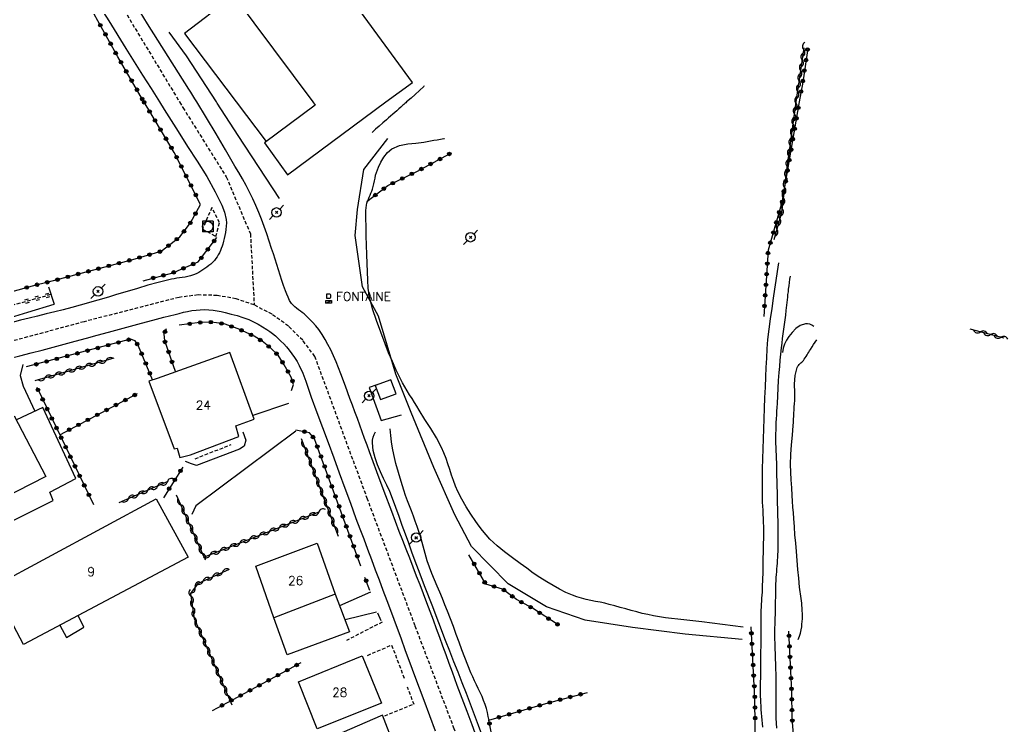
# Model space of a CAD drawing. Header units: millimetres. Extents: x 176000 to 177000, y 162000 to 163001.
# Drawn here: x 176137.6 to 176277.4, y 162082.8 to 162182.6 of the extents above; entities that cross this region are included whole.
import ezdxf
from ezdxf.enums import TextEntityAlignment as Align

# ---------------------------------------------------------------- set-up
doc = ezdxf.new("R2010")
doc.units = ezdxf.units.MM
doc.linetypes.add('DASHED', pattern=[0.75, 0.5, -0.25])
doc.layers.get('0').update_dxf_attribs({"linetype": 'CONTINUOUS'})
for name, color, linetype in [('W0001', 6, 'DASHED'), ('W0008', 7, 'CONTINUOUS'), ('W0017', 7, 'CONTINUOUS'), ('W0071', 7, 'CONTINUOUS'), ('W0101', 7, 'CONTINUOUS'), ('W0104', 1, 'CONTINUOUS'), ('W0112', 1, 'DASHED'), ('W0120', 7, 'CONTINUOUS'), ('W0211', 2, 'CONTINUOUS'), ('W0214', 2, 'CONTINUOUS'), ('W0220', 5, 'DASHED'), ('W0300', 7, 'CONTINUOUS'), ('W0303', 7, 'CONTINUOUS'), ('W0310', 3, 'CONTINUOUS'), ('W0322', 7, 'CONTINUOUS'), ('W0323', 7, 'CONTINUOUS'), ('W0420', 7, 'CONTINUOUS'), ('W0438', 7, 'CONTINUOUS'), ('W0439', 7, 'CONTINUOUS'), ('W0473', 7, 'CONTINUOUS'), ('W0988', 4, 'CONTINUOUS'), ('W0991', 7, 'CONTINUOUS')]:
    doc.layers.add(name, color=color, linetype=linetype)
doc.styles.get("Standard").update_dxf_attribs({"font": 'romans.shx', "width": 0.85})

# ---------------------------------------------------------------- blocks, each defined once
blk = doc.blocks.new('T473')
for p, q in [((-0.166667, 0.166667), (0.166667, -0.166667)), ((-0.166667, -0.166667), (0.166667, 0.166667)), ((0.500001, 0.500001), (1.000002, 1.000002)), ((-1.000002, -1.000002), (-0.500001, -0.500001))]:
    blk.add_line(p, q)
blk.add_ellipse((0, 0), major_axis=(0.471405, 0.471405), ratio=1, start_param=5.4977871438, end_param=11.780972451)
blk = doc.blocks.new('T438')
for p, q in [((-0.4, 0.2), (0.4, 0.2)), ((-0.4, -0.2), (-0.4, 0.2)), ((0.15, 1.1), (-0.3, 1.1)), ((-0.3, 1.1), (-0.3, 0.5)), ((-0.3, 0.5), (0.15, 0.5)), ((0.3, 0.65), (0.3, 0.95)), ((0.4, 0.2), (0.4, -0.2))]:
    blk.add_line(p, q)
at = {"flags": 128}
for points in [[(-0.4, -0.2), (0.4, 0.2)], [(0.4, -0.2), (-0.4, -0.2)]]:
    blk.add_lwpolyline(points, dxfattribs=at)
for centre, major_axis, start_param, end_param in [((0.15, 0.95), (0.106, -0.106), 0.785398, 2.356194), ((0.15, 0.65), (0.106, 0.106), 3.926991, 5.497787)]:
    blk.add_ellipse(centre, major_axis=major_axis, ratio=1, start_param=start_param, end_param=end_param)
blk = doc.blocks.new('T420')
for p, q in [((0.75, 0.75), (-0.75, 0.75)), ((-0.75, 0.75), (-0.75, -0.75)), ((0.75, 0.75), (0.75, -0.75)), ((0.75, -0.75), (-0.75, -0.75))]:
    blk.add_line(p, q)
blk.add_ellipse((0, 0), major_axis=(-0.53, 0.53), ratio=1, start_param=3.926991, end_param=10.210176)
blk = doc.blocks.new('t310o')
at = {"color": 0, "linetype": 'Continuous'}
for centre, start, end in [((-0.5, 0.38), 216.8699, 323.1304), ((0.5, -0.37), 36.8699, 143.1303)]:
    blk.add_arc(centre, 0.625, start, end, dxfattribs=at)
blk = doc.blocks.new('t323o')
at = {"color": 0, "linetype": 'Continuous'}
for radius in [0.25, 0.15]:
    blk.add_circle((0, 0), radius, dxfattribs=at)
blk = doc.blocks.new('t220o')
at = {"color": 0, "linetype": 'Continuous'}
for p, q in [((-0.25, 0.25), (0.25, 0.25)), ((-0.25, -0.25), (0.25, -0.25))]:
    blk.add_line(p, q, dxfattribs=at)
blk = doc.blocks.new('t322o')
at = {"color": 0, "linetype": 'Continuous'}
for radius in [0.25, 0.15]:
    blk.add_circle((0, 0), radius, dxfattribs=at)

msp = doc.modelspace()

# ---------------------------------------------------------------- linework, layer by layer
at = {"layer": 'W0001'}
for points in [[(176124.72, 162227.1), (176131, 162218.3), (176141.23, 162200.83), (176150.42, 162187.15), (176160.18, 162171)], [(176160.18, 162171), (176160.66, 162170.21), (176166.79, 162160.4), (176170.2, 162152.36), (176170.73, 162142.32)], [(176170.73, 162142.32), (176168.17, 162143.18), (176165.5, 162143.66), (176162.8, 162143.73), (176160.11, 162143.39), (176146.67, 162139.95), (176132.23, 162136.04), (176128.28, 162134.39), (176124.18, 162133.15), (176119.97, 162132.34), (176115.7, 162131.97)], [(176229.71, 162000), (176226.88, 162007.66), (176220.21, 162025.87), (176212.51, 162046.05), (176205.42, 162065.22), (176199.02, 162082.42), (176193.49, 162096.98), (176186.76, 162114.87), (176179.31, 162135.04), (176177.6, 162137.32), (176175.57, 162139.33), (176173.26, 162141), (176170.73, 162142.32)]]:
    msp.add_lwpolyline(points, dxfattribs=at)
at = {"layer": 'W0008'}
for points in [[(176147.75, 162186.34), (176150.16, 162182.46), (176152.58, 162178.58), (176153.76, 162176.68), (176154.95, 162174.79), (176156.15, 162172.89), (176157.34, 162171)], [(176162.61, 162171), (176162.33, 162171.46), (176162.04, 162171.92), (176161.76, 162172.37), (176161.47, 162172.83), (176155.66, 162182.06), (176154.61, 162183.75)], [(176157.34, 162171), (176158, 162169.96), (176158.65, 162168.91), (176159.31, 162167.87), (176159.96, 162166.82), (176161.31, 162164.71), (176162.69, 162162.62), (176164.02, 162160.49), (176165.23, 162158.28), (176165.7, 162157.35), (176166.15, 162156.41), (176166.53, 162155.42), (176166.78, 162154.39), (176166.81, 162153.92), (176166.79, 162153.45), (176166.72, 162152.99), (176166.66, 162152.54), (176166.59, 162152.13), (176166.51, 162151.73), (176166.41, 162151.33), (176166.3, 162150.93), (176166.19, 162150.61), (176166.08, 162150.3), (176165.95, 162149.99), (176165.81, 162149.69), (176165.66, 162149.4), (176165.5, 162149.13), (176165.33, 162148.86), (176165.13, 162148.61), (176164.88, 162148.34), (176164.61, 162148.1), (176164.33, 162147.87), (176164.04, 162147.65), (176163.76, 162147.45), (176163.48, 162147.26), (176163.19, 162147.08), (176162.89, 162146.92), (176162.61, 162146.77), (176162.31, 162146.64), (176162.02, 162146.53), (176161.71, 162146.43), (176161.34, 162146.33), (176160.95, 162146.25), (176160.57, 162146.19), (176160.18, 162146.14), (176159.8, 162146.08), (176159.41, 162146.03), (176159.03, 162145.96), (176158.65, 162145.89), (176157.16, 162145.51), (176155.69, 162145.09), (176154.23, 162144.65), (176152.76, 162144.21), (176151.93, 162143.97), (176151.1, 162143.73), (176150.27, 162143.48), (176149.45, 162143.24), (176148.62, 162142.99), (176147.79, 162142.75), (176146.96, 162142.51), (176146.12, 162142.28), (176144.93, 162141.96), (176143.72, 162141.65), (176142.52, 162141.35), (176141.32, 162141.05), (176140.11, 162140.75), (176138.91, 162140.45), (176137.7, 162140.15), (176136.5, 162139.84)], [(176202.24, 162081.13), (176201.55, 162082.98), (176200.85, 162084.84), (176200.16, 162086.69), (176199.46, 162088.55), (176198.77, 162090.4), (176198.32, 162091.63), (176197.87, 162092.86), (176197.42, 162094.09), (176196.97, 162095.31), (176196.52, 162096.54), (176196.07, 162097.77), (176195.62, 162098.99), (176195.16, 162100.22), (176194.68, 162101.48), (176194.19, 162102.75), (176193.7, 162104.01), (176193.21, 162105.27), (176192.72, 162106.53), (176192.22, 162107.79), (176191.74, 162109.05), (176191.25, 162110.31), (176190.19, 162113.12), (176189.13, 162115.93), (176188.08, 162118.75), (176187.04, 162121.57), (176186.69, 162122.51), (176186.35, 162123.44), (176186.01, 162124.39), (176185.67, 162125.33), (176185.33, 162126.27), (176184.98, 162127.2), (176184.63, 162128.14), (176184.28, 162129.08), (176183.63, 162130.82), (176182.99, 162132.56), (176182.31, 162134.29), (176181.55, 162135.99), (176181.17, 162136.72), (176180.77, 162137.45), (176180.33, 162138.16), (176179.86, 162138.84), (176179.44, 162139.37), (176178.99, 162139.88), (176178.52, 162140.36), (176178.04, 162140.84), (176177.79, 162141.06), (176177.53, 162141.26), (176177.27, 162141.45), (176177, 162141.64), (176176.74, 162141.84), (176176.48, 162142.05), (176176.24, 162142.28), (176176.02, 162142.54), (176175.75, 162142.95), (176175.54, 162143.4), (176175.36, 162143.85), (176175.18, 162144.31), (176174.9, 162145.05), (176174.64, 162145.79), (176174.39, 162146.54), (176174.15, 162147.3), (176173.92, 162148.05), (176173.69, 162148.81), (176173.45, 162149.56), (176173.2, 162150.31), (176172.86, 162151.34), (176172.51, 162152.38), (176172.16, 162153.41), (176171.77, 162154.43), (176171.38, 162155.4), (176170.96, 162156.36), (176170.53, 162157.32), (176170.07, 162158.26), (176169.58, 162159.2), (176169.07, 162160.12), (176168.54, 162161.04), (176168.01, 162161.95), (176166.68, 162164.23), (176165.34, 162166.5), (176163.99, 162168.75), (176162.61, 162171)], [(176136.03, 162134.76), (176137.6, 162135.14), (176139.18, 162135.53), (176140.75, 162135.94), (176142.31, 162136.35), (176143.87, 162136.77), (176145.44, 162137.19), (176147, 162137.62), (176148.55, 162138.04), (176150.11, 162138.47), (176151.68, 162138.89), (176153.24, 162139.31), (176154.81, 162139.73), (176156.39, 162140.16), (176157.97, 162140.59), (176159.55, 162140.99), (176160.14, 162141.13), (176160.73, 162141.28), (176161.32, 162141.41), (176161.91, 162141.52), (176162.51, 162141.59), (176163.11, 162141.65), (176163.71, 162141.67), (176164.32, 162141.65), (176164.91, 162141.59), (176165.49, 162141.49), (176166.07, 162141.37), (176166.65, 162141.23), (176167.49, 162141.03), (176168.32, 162140.81), (176169.15, 162140.55), (176169.96, 162140.25), (176170.63, 162139.95), (176171.28, 162139.61), (176171.92, 162139.24), (176172.54, 162138.84), (176172.95, 162138.56), (176173.34, 162138.26), (176173.73, 162137.94), (176174.1, 162137.62), (176174.52, 162137.22), (176174.93, 162136.82), (176175.32, 162136.39), (176175.69, 162135.95), (176176.08, 162135.43), (176176.45, 162134.89), (176176.79, 162134.34), (176177.11, 162133.77), (176177.6, 162132.67), (176178.02, 162131.54), (176178.41, 162130.41), (176178.81, 162129.28), (176179.61, 162127.14), (176180.41, 162125), (176181.19, 162122.86), (176181.98, 162120.72), (176182.77, 162118.57), (176183.55, 162116.43), (176184.34, 162114.29), (176185.13, 162112.15), (176185.67, 162110.7), (176186.22, 162109.25), (176186.76, 162107.8), (176187.3, 162106.35), (176187.85, 162104.9), (176188.39, 162103.45), (176188.93, 162102), (176189.48, 162100.55), (176190.13, 162098.79), (176190.79, 162097.03), (176191.45, 162095.27), (176192.1, 162093.5), (176192.76, 162091.74), (176193.41, 162089.97), (176194.07, 162088.21), (176194.73, 162086.45), (176196.34, 162082.13)]]:
    msp.add_lwpolyline(points, dxfattribs=at)
at = {"layer": 'W0017'}
for points in [[(176138.03, 162133.92), (176137.62, 162132.36), (176138.06, 162130.85), (176139.72, 162127.32)], [(176175.58, 162128.4), (176170.52, 162126.69)], [(176169.12, 162124.38), (176169.54, 162123.21), (176169.33, 162122.34), (176168.67, 162121.92), (176162.57, 162119.64), (176161.89, 162119.84), (176161, 162120.2)], [(176176.63, 162124.48), (176162.47, 162113.93), (176161.93, 162112.68)], [(176182.83, 162099.83), (176187.25, 162101.78)], [(176188.03, 162098.88), (176183.58, 162097.82)]]:
    msp.add_lwpolyline(points, dxfattribs=at)
at = {"layer": 'W0071'}
for points in [[(176244.88, 162148.28), (176244.69, 162147.03), (176244.5, 162145.78), (176244.32, 162144.53), (176244.14, 162143.27), (176243.92, 162141.81), (176243.71, 162140.35), (176243.51, 162138.89), (176243.34, 162137.42), (176243.23, 162136.11), (176243.16, 162134.8), (176243.1, 162133.48), (176243.04, 162132.17), (176242.97, 162130.68), (176242.91, 162129.2), (176242.85, 162127.72), (176242.8, 162126.23), (176242.75, 162124.81), (176242.69, 162123.4), (176242.65, 162121.98), (176242.61, 162120.56), (176242.59, 162119.17), (176242.57, 162117.79), (176242.57, 162116.41), (176242.58, 162115.02), (176242.59, 162114.45), (176242.61, 162113.88), (176242.64, 162113.31), (176242.67, 162112.73), (176242.7, 162112.16), (176242.72, 162111.59), (176242.74, 162111.02), (176242.75, 162110.45), (176242.75, 162109.44), (176242.73, 162108.44), (176242.7, 162107.43), (176242.68, 162106.42), (176242.66, 162105.46), (176242.65, 162104.49), (176242.62, 162103.52), (176242.59, 162102.55), (176242.57, 162102.13), (176242.55, 162101.71), (176242.52, 162101.29), (176242.49, 162100.88), (176242.47, 162100.46), (176242.44, 162100.04), (176242.42, 162099.62), (176242.4, 162099.2), (176242.39, 162098.75), (176242.39, 162098.31), (176242.39, 162097.86), (176242.39, 162097.42), (176242.39, 162096.97), (176242.39, 162096.53), (176242.39, 162096.09), (176242.39, 162095.64), (176242.38, 162095.09), (176242.37, 162094.54), (176242.36, 162093.98), (176242.35, 162093.43), (176242.34, 162092.88), (176242.33, 162092.33), (176242.32, 162091.78), (176242.32, 162091.22), (176242.31, 162089.95), (176242.3, 162088.68), (176242.3, 162087.41), (176242.33, 162086.14), (176242.36, 162085.65), (176242.39, 162085.15), (176242.43, 162084.65), (176242.48, 162084.16), (176242.52, 162083.66), (176242.57, 162083.16), (176242.61, 162082.67)], [(176244.65, 162082.5), (176244.61, 162083.22), (176244.57, 162083.93), (176244.55, 162084.71), (176244.54, 162085.49), (176244.53, 162086.27), (176244.54, 162087.05), (176244.54, 162087.83), (176244.54, 162088.61), (176244.54, 162089.38), (176244.53, 162090.16), (176244.51, 162090.88), (176244.49, 162091.59), (176244.47, 162092.3), (176244.44, 162093.02), (176244.41, 162093.73), (176244.39, 162094.44), (176244.37, 162095.16), (176244.37, 162095.87), (176244.38, 162096.57), (176244.4, 162097.27), (176244.42, 162097.98), (176244.44, 162098.68), (176244.46, 162099.27), (176244.47, 162099.86), (176244.47, 162100.45), (176244.48, 162101.04), (176244.49, 162101.63), (176244.5, 162102.22), (176244.52, 162102.81), (176244.55, 162103.4), (176244.57, 162103.8), (176244.6, 162104.21), (176244.63, 162104.61), (176244.66, 162105.02), (176244.7, 162105.42), (176244.73, 162105.82), (176244.76, 162106.23), (176244.78, 162106.63), (176244.8, 162107.05), (176244.81, 162107.46), (176244.83, 162107.87), (176244.83, 162108.28), (176244.84, 162108.69), (176244.84, 162109.1), (176244.85, 162109.51), (176244.85, 162109.93), (176244.84, 162110.82), (176244.82, 162111.72), (176244.8, 162112.61), (176244.78, 162113.51), (176244.76, 162114.29), (176244.74, 162115.07), (176244.72, 162115.85), (176244.7, 162116.64), (176244.68, 162117.42), (176244.66, 162118.2), (176244.64, 162118.98), (176244.62, 162119.76), (176244.59, 162120.85), (176244.55, 162121.94), (176244.52, 162123.03), (176244.52, 162124.12), (176244.53, 162124.65), (176244.55, 162125.18), (176244.57, 162125.71), (176244.6, 162126.24), (176244.63, 162126.77), (176244.66, 162127.3), (176244.69, 162127.84), (176244.72, 162128.37), (176244.77, 162129.46), (176244.83, 162130.56), (176244.9, 162131.65), (176244.98, 162132.75), (176245.05, 162133.62), (176245.13, 162134.5), (176245.21, 162135.37), (176245.31, 162136.24), (176245.38, 162136.9), (176245.46, 162137.56), (176245.55, 162138.22), (176245.64, 162138.89), (176245.72, 162139.55), (176245.81, 162140.21), (176245.9, 162140.87), (176245.98, 162141.53), (176246.02, 162141.91), (176246.06, 162142.29), (176246.1, 162142.67), (176246.14, 162143.05), (176246.18, 162143.43), (176246.22, 162143.81), (176246.27, 162144.19), (176246.31, 162144.56), (176246.37, 162145.02), (176246.43, 162145.48), (176246.5, 162145.94), (176246.57, 162146.4)]]:
    msp.add_lwpolyline(points, dxfattribs=at)
at = {"layer": 'W0101'}
for points in [[(176155.83, 162131.56), (176159.43, 162122), (176159.82, 162122.08), (176160.21, 162120.74), (176161.73, 162121.15), (176161.74, 162121.15), (176168.54, 162123.73), (176168.14, 162125.23), (176170.71, 162126.18), (176167.29, 162135.58), (176156.99, 162131.9)], [(176141.29, 162118.09), (176124.82, 162109.67), (176120.5, 162118.26), (176136.81, 162126.67)], [(176161.42, 162106.65), (176138.1, 162094.32), (176133.79, 162102.48), (176156.89, 162114.92)], [(176186.01, 162092.72), (176188.72, 162086.03), (176179.62, 162082.41), (176177.01, 162089.05)]]:
    msp.add_lwpolyline(points, close=True, dxfattribs=at)
for points in [[(176173.53, 162098.1), (176170.98, 162105.39), (176179.65, 162108.63)], [(176179.65, 162108.63), (176182.19, 162101.46)], [(176182.19, 162101.46), (176173.53, 162098.1)]]:
    msp.add_lwpolyline(points, dxfattribs=at)
at = {"layer": 'W0104'}
for points in [[(176193.1, 162173.76), (176175.08, 162198.44), (176165.7, 162191.34), (176164.15, 162190.18), (176167.44, 162185.72), (176167.91, 162185.94), (176179.01, 162171)], [(176167.44, 162185.72), (176160.89, 162180.67), (176168.19, 162171)], [(176189.36, 162171), (176193.1, 162173.76)], [(176168.19, 162171), (176172.42, 162165.4)], [(176179.01, 162171), (176179.34, 162170.55), (176172.2, 162165.24), (176175.44, 162160.72), (176189.36, 162171)], [(176120.81, 162117.63), (176117.14, 162115.92), (176121, 162108.32), (176121.61, 162108.68), (176122.46, 162106.87), (176134.16, 162112.91), (176134.97, 162111.02), (176142.32, 162114.67), (176141.84, 162115.88), (176145.52, 162117.8), (176140.83, 162127.84), (176137.11, 162126.1)], [(176182.19, 162101.46), (176184.22, 162096.12), (176175.38, 162092.86), (176173.53, 162098.1)], [(176143.24, 162097.04), (176144.18, 162095.31), (176146.65, 162096.78), (176145.86, 162098.42)], [(176190.64, 162079.83), (176188.87, 162084.34), (176179.86, 162080.44), (176181.51, 162076.18)]]:
    msp.add_lwpolyline(points, dxfattribs=at)
at = {"layer": 'W0112'}
for points in [[(176164.75, 162156.08), (176163.41, 162153.05), (176165.32, 162151.99), (176165.84, 162153.95)], [(176165.84, 162153.95), (176164.75, 162156.08)], [(176162.37, 162120.58), (176167.48, 162122.59)], [(176188.83, 162097.5), (176183.77, 162094.89)], [(176189.93, 162094.13), (176186.7, 162092.74)], [(176191.99, 162089.53), (176190.16, 162094.35)], [(176193.35, 162085.83), (176192.42, 162088.3)], [(176193.08, 162085.82), (176188.95, 162084.14)]]:
    msp.add_lwpolyline(points, dxfattribs=at)
at = {"layer": 'W0120'}
msp.add_lwpolyline([(176141.64, 162144.89), (176142.44, 162142.44)], dxfattribs=at)
at = {"layer": 'W0211'}
for points in [[(176239.86, 162096.78), (176238.41, 162096.97), (176236.96, 162097.16), (176235.5, 162097.34), (176234.05, 162097.53), (176233.2, 162097.63), (176232.34, 162097.73), (176231.48, 162097.82), (176230.62, 162097.91), (176229.76, 162098), (176228.91, 162098.11), (176228.05, 162098.24), (176227.2, 162098.39), (176226.41, 162098.55), (176225.62, 162098.73), (176224.84, 162098.94), (176224.06, 162099.15), (176223.28, 162099.37), (176222.51, 162099.58), (176221.73, 162099.8), (176220.95, 162100), (176220.3, 162100.15), (176219.64, 162100.3), (176218.99, 162100.43), (176218.33, 162100.56), (176217.68, 162100.71), (176217.03, 162100.87), (176216.38, 162101.06), (176215.75, 162101.28), (176214.8, 162101.68), (176213.89, 162102.15), (176213, 162102.66), (176212.12, 162103.18), (176211.15, 162103.79), (176210.2, 162104.43), (176209.27, 162105.1), (176208.35, 162105.78), (176207.25, 162106.59), (176206.15, 162107.42), (176205.09, 162108.29), (176204.08, 162109.22), (176203.54, 162109.81), (176203.03, 162110.43), (176202.55, 162111.07), (176202.09, 162111.72), (176201.39, 162112.74), (176200.72, 162113.79), (176200.1, 162114.86), (176199.53, 162115.96), (176199.19, 162116.72), (176198.9, 162117.49), (176198.63, 162118.28), (176198.38, 162119.07), (176198.13, 162119.86), (176197.86, 162120.64), (176197.56, 162121.42), (176197.23, 162122.17), (176196.51, 162123.53), (176195.71, 162124.85), (176194.88, 162126.14), (176194.08, 162127.44), (176193.74, 162127.99), (176193.4, 162128.54), (176193.06, 162129.09), (176192.71, 162129.63), (176192.37, 162130.18), (176192.04, 162130.74), (176191.72, 162131.3), (176191.42, 162131.87), (176190.82, 162133.08), (176190.27, 162134.31), (176189.74, 162135.55), (176189.25, 162136.8), (176188.62, 162138.45), (176188.01, 162140.11), (176187.46, 162141.79), (176187.05, 162143.52), (176186.87, 162144.67), (176186.79, 162145.84), (176186.75, 162147), (176186.71, 162148.16), (176186.65, 162149.47), (176186.61, 162150.78), (176186.58, 162152.09), (176186.56, 162153.39), (176186.56, 162153.77), (176186.54, 162154.15), (176186.53, 162154.53), (176186.51, 162154.9), (176186.51, 162155.28), (176186.52, 162155.66), (176186.55, 162156.04), (176186.61, 162156.42), (176186.68, 162156.71), (176186.77, 162157), (176186.88, 162157.28), (176187, 162157.56), (176187.12, 162157.83), (176187.24, 162158.1), (176187.35, 162158.38), (176187.45, 162158.66), (176187.56, 162159.05), (176187.66, 162159.45), (176187.74, 162159.84), (176187.82, 162160.24), (176187.91, 162160.64), (176188.02, 162161.04), (176188.15, 162161.43), (176188.31, 162161.8), (176188.66, 162162.51), (176189.07, 162163.21), (176189.58, 162163.86), (176190.21, 162164.39), (176191.29, 162164.87), (176192.46, 162165.09), (176193.61, 162165.19), (176194.72, 162165.33), (176195.19, 162165.42), (176195.66, 162165.51), (176196.14, 162165.59), (176196.61, 162165.67), (176197.08, 162165.75), (176197.56, 162165.84), (176197.64, 162165.85)], [(176135.03, 162140.15), (176138.74, 162141.28), (176142.44, 162142.44)], [(176247.68, 162095.05), (176247.84, 162095.49), (176247.98, 162095.93), (176248.08, 162096.38), (176248.16, 162096.84), (176248.2, 162097.22), (176248.23, 162097.59), (176248.25, 162097.97), (176248.25, 162098.35), (176248.25, 162098.73), (176248.23, 162099.11), (176248.22, 162099.49), (176248.2, 162099.86), (176248.17, 162100.19), (176248.14, 162100.51), (176248.09, 162100.83), (176248.04, 162101.15), (176247.99, 162101.47), (176247.94, 162101.79), (176247.9, 162102.1), (176247.86, 162102.42), (176247.73, 162103.69), (176247.62, 162104.95), (176247.51, 162106.21), (176247.41, 162107.47), (176247.31, 162108.64), (176247.21, 162109.81), (176247.12, 162110.98), (176247.03, 162112.15), (176246.98, 162112.96), (176246.92, 162113.76), (176246.87, 162114.57), (176246.82, 162115.37), (176246.75, 162116.47), (176246.67, 162117.58), (176246.61, 162118.69), (176246.59, 162119.79), (176246.64, 162121.17), (176246.73, 162122.54), (176246.85, 162123.91), (176246.95, 162125.29), (176246.98, 162125.72), (176247.01, 162126.16), (176247.03, 162126.6), (176247.06, 162127.04), (176247.08, 162127.48), (176247.11, 162127.92), (176247.14, 162128.36), (176247.17, 162128.8), (176247.18, 162129.95), (176247.15, 162131.14), (176247.22, 162132.34), (176247.54, 162133.5), (176247.61, 162133.65), (176247.71, 162133.78), (176247.82, 162133.9), (176247.94, 162134.02), (176248.05, 162134.12), (176248.17, 162134.23), (176248.28, 162134.34), (176248.39, 162134.46), (176248.53, 162134.65), (176248.66, 162134.85), (176248.79, 162135.05), (176248.91, 162135.25), (176249.03, 162135.45), (176249.16, 162135.65), (176249.28, 162135.84), (176249.41, 162136.04), (176249.63, 162136.38), (176249.85, 162136.71), (176250.07, 162137.04), (176250.29, 162137.38)], [(176203.94, 162083.59), (176203.84, 162084.16), (176203.72, 162084.74), (176203.57, 162085.3), (176203.39, 162085.86), (176203.18, 162086.43), (176202.95, 162087), (176202.69, 162087.55), (176202.43, 162088.1), (176202.16, 162088.65), (176201.89, 162089.2), (176201.64, 162089.75), (176201.39, 162090.31), (176200.95, 162091.39), (176200.53, 162092.48), (176200.11, 162093.57), (176199.71, 162094.67), (176199.3, 162095.76), (176198.9, 162096.86), (176198.48, 162097.95), (176198.06, 162099.04), (176197.71, 162099.94), (176197.34, 162100.82), (176196.97, 162101.71), (176196.6, 162102.59), (176196.23, 162103.48), (176195.87, 162104.37), (176195.53, 162105.27), (176195.21, 162106.17), (176195.04, 162106.68), (176194.89, 162107.2), (176194.75, 162107.71), (176194.61, 162108.23), (176194.47, 162108.75), (176194.33, 162109.27), (176194.19, 162109.78), (176194.03, 162110.3), (176193.78, 162111.03), (176193.51, 162111.76), (176193.24, 162112.48), (176192.96, 162113.2), (176192.68, 162113.93), (176192.4, 162114.65), (176192.14, 162115.38), (176191.89, 162116.12), (176191.5, 162117.37), (176191.12, 162118.63), (176190.78, 162119.9), (176190.49, 162121.19), (176190.31, 162122.08), (176190.17, 162122.98), (176190.06, 162123.88), (176189.98, 162124.79)]]:
    msp.add_lwpolyline(points, dxfattribs=at)
at = {"layer": 'W0214'}
for points in [[(176194.79, 162173.29), (176194.71, 162173.21), (176194.13, 162172.64), (176193.52, 162172.08), (176192.91, 162171.54), (176192.29, 162171)], [(176192.29, 162171), (176192.16, 162170.88), (176192.03, 162170.77), (176191.9, 162170.65), (176191.77, 162170.54), (176191.48, 162170.28), (176191.19, 162170.02), (176190.9, 162169.77), (176190.61, 162169.51), (176190.32, 162169.26), (176190.03, 162169.01), (176189.74, 162168.75), (176189.45, 162168.5), (176188.94, 162168.04), (176188.43, 162167.59), (176187.91, 162167.14), (176187.4, 162166.68)], [(176249.86, 162139.28), (176249.6, 162139.47), (176249.31, 162139.61), (176249, 162139.67), (176248.68, 162139.65), (176247.95, 162139.4), (176247.32, 162138.97), (176246.8, 162138.43), (176246.35, 162137.87), (176246.01, 162137.35), (176245.75, 162136.79), (176245.56, 162136.21), (176245.46, 162135.6)], [(176203.38, 162080.36), (176202.46, 162082.9), (176201.9, 162084.41), (176201.33, 162085.91), (176200.75, 162087.41), (176200.16, 162088.91), (176199.57, 162090.41), (176198.98, 162091.9), (176198.39, 162093.4), (176197.81, 162094.9), (176196.84, 162097.39), (176195.88, 162099.88), (176194.92, 162102.37), (176193.97, 162104.86), (176193.51, 162106.12), (176193.04, 162107.38), (176192.59, 162108.65), (176192.13, 162109.91), (176191.68, 162111.17), (176191.22, 162112.44), (176190.77, 162113.7), (176190.31, 162114.96), (176189.93, 162115.93), (176189.49, 162116.87), (176189.04, 162117.8), (176188.6, 162118.73), (176188.18, 162119.71), (176187.83, 162120.71), (176187.58, 162121.75), (176187.46, 162122.81), (176187.47, 162123.22), (176187.54, 162123.63), (176187.68, 162124.02), (176187.87, 162124.38)]]:
    msp.add_lwpolyline(points, dxfattribs=at)
at = {"layer": 'W0220'}
msp.add_lwpolyline([(176132.85, 162141.26), (176141.99, 162143.82)], dxfattribs=at)
at = {"layer": 'W0300'}
msp.add_lwpolyline([(176239.75, 162095.06), (176231.67, 162095.81), (176224.23, 162096.73), (176217.56, 162097.76), (176212.05, 162099.65), (176206.64, 162102.9), (176201.46, 162108.2), (176199.1, 162112.65), (176196.16, 162119.35), (176192.94, 162127.1), (176190.75, 162132.55), (176188.33, 162140.72), (176186.07, 162144.9), (176184.99, 162152.14), (176185.35, 162155.79), (176186.26, 162161.46), (176189.61, 162165.83)], dxfattribs=at)
at = {"layer": 'W0303'}
for points in [[(176165.4, 162171), (176161.16, 162177.51), (176158.73, 162180.86)], [(176174.32, 162157.36), (176168.49, 162166.27), (176165.52, 162170.82), (176165.4, 162171)]]:
    msp.add_lwpolyline(points, dxfattribs=at)
at = {"layer": 'W0310'}
for points in [[(176247.38, 162171), (176247.83, 162174.18), (176248.49, 162178.65)], [(176244.28, 162151.58), (176245.33, 162155.45), (176246.04, 162161.31), (176247.38, 162171)], [(176276.79, 162137.63), (176271.98, 162138.89)], [(176150.89, 162134.79), (176139.69, 162131.61)], [(176182.67, 162109.58), (176177.42, 162123.41)], [(176158.52, 162117.36), (176151.57, 162114.36)], [(176179.89, 162113.05), (176163.64, 162106.69), (176159.76, 162115.43)], [(176167.6, 162085.75), (176163.75, 162094.6), (176162.29, 162097.94), (176161.76, 162101.56), (176162.87, 162103.02), (176167.23, 162104.98)]]:
    msp.add_lwpolyline(points, dxfattribs=at)
at = {"layer": 'W0322'}
for points in [[(176069.66, 162156.98), (176085.68, 162149.51), (176097.19, 162143.39), (176106.66, 162139.99), (176111.43, 162138.84), (176116.16, 162139.3), (176134.42, 162143.65), (176140.25, 162145.24), (176141.48, 162145.52)], [(176247.8, 162070.11), (176247.33, 162077.59), (176246.8, 162083.92), (176246.74, 162087.68), (176246.34, 162096.2)], [(176207.83, 162073.47), (176206.59, 162075.4), (176205.31, 162078.76), (176204.36, 162081.54), (176203.91, 162083.63)]]:
    msp.add_lwpolyline(points, dxfattribs=at)
at = {"layer": 'W0323'}
for points in [[(176155.15, 162171), (176151.44, 162177.4), (176145.28, 162188.55), (176137.65, 162200.63), (176127.11, 162217.38), (176124.8, 162221.43), (176096.84, 162192.32), (176086.42, 162202.96), (176115.53, 162233.76), (176100.26, 162250.18), (176094.65, 162255.53), (176090.12, 162252.28), (176084.68, 162261.73), (176074.36, 162251.34), (176058.36, 162234.98), (176040.9, 162217.23), (176037.57, 162213.65)], [(176249.01, 162178.57), (176248.3, 162173.82), (176247.81, 162171)], [(176163.16, 162156.53), (176159.44, 162163.85), (176155.67, 162170.11), (176155.15, 162171)], [(176247.81, 162171), (176245.37, 162156.78), (176243.43, 162150.07), (176242.8, 162140.67)], [(176186.67, 162156.94), (176189.62, 162159.19), (176193.71, 162161.18), (176198.46, 162163.72)], [(176141.48, 162145.52), (176153.57, 162148.74), (176157.6, 162149.91), (176160.21, 162151.94), (176161.72, 162153.94), (176163.16, 162156.53)], [(176155.01, 162145.74), (176159.21, 162146.86), (176162.82, 162148.39), (176165.45, 162151.86)], [(176158.27, 162138.93), (176157.97, 162138.21), (176158.07, 162137.27), (176159.62, 162132.84)], [(176176, 162130.21), (176176.31, 162131.07), (176175.98, 162132.11), (176174.98, 162133.84), (176174.12, 162135.21), (176173.04, 162136.26), (176171.84, 162137.21), (176170.73, 162137.89), (176168.49, 162138.93), (176166.5, 162139.63), (176164.66, 162139.89), (176163.05, 162139.83), (176160.14, 162139.46)], [(176156.37, 162131.72), (176154.38, 162136.5), (176153.9, 162137.23), (176153.23, 162137.47), (176138.48, 162133.55)], [(176139.98, 162130.68), (176148.01, 162114.13)], [(176143.23, 162123.98), (176154.21, 162129.78)], [(176185.82, 162105.39), (176179.75, 162122.09), (176179.25, 162123.39), (176178.54, 162124.26), (176176.61, 162124.64)], [(176160.64, 162119.39), (176157.9, 162115.08)], [(176213.71, 162097.12), (176210.1, 162099.45), (176207.82, 162100.7), (176205.87, 162102.16), (176203.47, 162102.88), (176201.1, 162107.02)], [(176187.1, 162101.96), (176186.4, 162103.79)], [(176188.67, 162097.66), (176188.24, 162098.74)], [(176244.61, 162000), (176244.34, 162021.54), (176243.7, 162035.19), (176243.13, 162051.38), (176242.21, 162066.44), (176241.67, 162078.76), (176241.6, 162082.78), (176241.54, 162086.69), (176241.01, 162096.81)], [(176164.85, 162085.02), (176167.68, 162086.53), (176167.75, 162086.54), (176177.4, 162091.8)], [(176203.91, 162083.63), (176211.98, 162085.99), (176217.86, 162087.56)]]:
    msp.add_lwpolyline(points, dxfattribs=at)
at = {"layer": 'W0439'}
msp.add_lwpolyline([(176188.07, 162131.01), (176187.01, 162130.66), (176188.67, 162125.99), (176191.57, 162126.8)], dxfattribs=at)
msp.add_lwpolyline([(176187.86, 162130.93), (176188.59, 162128.94), (176190.8, 162129.74), (176190.07, 162131.74)], close=True, dxfattribs=at)

# ---------------------------------------------------------------- block references
at = {"layer": 'W0220', "rotation": 15.6568924390437}
for p in [(176138.63, 162142.88), (176140.07, 162143.28), (176141.52, 162143.68)]:
    msp.add_blockref('t220o', p, dxfattribs=at)
at = {"layer": 'W0310'}
for p, rotation in [((176248.45, 162178.42), 81.57746367143326), ((176248.23, 162176.94), 81.57746367143326), ((176248.01, 162175.46), 81.57746367143326), ((176247.8, 162173.97), 82.0917461543328), ((176247.59, 162172.49), 82.0917461543328), ((176247.36, 162170.81), 82.09174615428556), ((176247.15, 162169.32), 82.09174615428556), ((176246.94, 162167.84), 82.09174615428556), ((176246.74, 162166.35), 82.09174615428556), ((176246.53, 162164.87), 82.09174615428556), ((176246.32, 162163.38), 82.09174615428556), ((176246.12, 162161.89), 82.09174615428556), ((176245.93, 162160.41), 83.15799781167861), ((176245.75, 162158.92), 83.15799781167861), ((176245.57, 162157.43), 83.15799781167861), ((176245.39, 162155.94), 83.15799781167861), ((176245.07, 162154.48), 74.69720174363351), ((176244.67, 162153.03), 74.69720174363351), ((176273.43, 162138.51), 165.3346791973262), ((176274.88, 162138.13), 165.3346791973262), ((176276.33, 162137.75), 165.3346791973262), ((176149.79, 162134.48), 195.84199476686), ((176144.02, 162132.84), 195.84199476686), ((176145.46, 162133.25), 195.84199476686), ((176146.91, 162133.66), 195.84199476686), ((176148.35, 162134.07), 195.84199476686), ((176141.14, 162132.02), 195.84199476686), ((176142.58, 162132.43), 195.84199476686), ((176177.88, 162122.2), 110.7641370629604), ((176178.41, 162120.8), 110.7641370629604), ((176178.94, 162119.4), 110.7641370629604), ((176158.45, 162117.33), 203.3217814157999), ((176179.48, 162118), 110.7641370629604), ((176155.7, 162116.14), 203.3217814157999), ((176157.08, 162116.73), 203.3217814157999), ((176180.01, 162116.59), 110.7641370629604), ((176152.94, 162114.95), 203.3217814157999), ((176154.32, 162115.55), 203.3217814157999), ((176180.54, 162115.19), 110.7641370629604), ((176160.37, 162114.06), 113.955800940617), ((176160.98, 162112.69), 113.955800940617), ((176181.07, 162113.79), 110.7641370629604), ((176161.59, 162111.32), 113.955800940617), ((176177.08, 162111.95), 201.4021231088438), ((176178.48, 162112.5), 201.4021231088438), ((176179.87, 162113.05), 201.4021231088438), ((176181.6, 162112.39), 110.7641370629604), ((176162.19, 162109.95), 113.955800940617), ((176172.89, 162110.31), 201.4021231088438), ((176174.29, 162110.86), 201.4021231088438), ((176175.68, 162111.4), 201.4021231088438), ((176182.13, 162110.98), 110.7641370629604), ((176162.8, 162108.58), 113.955800940617), ((176170.1, 162109.22), 201.4021231088438), ((176171.49, 162109.76), 201.4021231088438), ((176163.41, 162107.21), 113.955800940617), ((176165.91, 162107.57), 201.4021231088438), ((176167.3, 162108.12), 201.4021231088438), ((176168.7, 162108.67), 201.4021231088438), ((176164.51, 162107.03), 201.4021231088438), ((176163.52, 162103.31), 24.24250691662721), ((176164.88, 162103.92), 24.24250691662721), ((176166.25, 162104.54), 24.24250691662721), ((176162.39, 162102.39), 52.68068395129865), ((176161.83, 162101.11), 98.38275888075606), ((176162.04, 162099.62), 98.38275888075606), ((176162.26, 162098.14), 98.38275888075606), ((176162.81, 162096.75), 113.4935548402045), ((176163.41, 162095.37), 113.4935548402045), ((176164.01, 162094), 113.5563094233311), ((176164.61, 162092.62), 113.5563094233311), ((176165.21, 162091.25), 113.5563094233311), ((176165.81, 162089.87), 113.5563094233311), ((176166.41, 162088.5), 113.5563094233311), ((176167, 162087.12), 113.5563094233311)]:
    msp.add_blockref('t310o', p, dxfattribs=dict(at, rotation=rotation))
at = {"layer": 'W0322'}
for p, rotation in [((176138.57, 162144.78), 15.1985270093034), ((176140.02, 162145.17), 15.1985270093034), ((176141.48, 162145.52), 12.77006203663505), ((176246.37, 162095.56), 92.65472885556902), ((176246.44, 162094.06), 92.65472885556902), ((176246.51, 162092.57), 92.65472885556902), ((176246.58, 162091.07), 92.65472885556902), ((176246.65, 162089.57), 92.65472885556902), ((176246.72, 162088.07), 92.65472885556902), ((176246.76, 162086.57), 90.9906503178026), ((176246.78, 162085.07), 90.9906503178026), ((176204.01, 162083.17), 102.0872752561176), ((176246.83, 162083.57), 94.73217860700632)]:
    msp.add_blockref('t322o', p, dxfattribs=dict(at, rotation=rotation))
at = {"layer": 'W0323'}
for p, rotation in [((176148.97, 162181.86), 118.9064200369758), ((176149.7, 162180.55), 118.9064200369758), ((176150.43, 162179.24), 118.9064200369758), ((176151.15, 162177.92), 118.9064200369758), ((176248.99, 162178.41), 261.417496665281), ((176151.89, 162176.62), 120.1053915805871), ((176248.76, 162176.92), 261.417496665281), ((176152.64, 162175.32), 120.1053915805871), ((176248.54, 162175.44), 261.417496665281), ((176153.4, 162174.02), 120.1053915805871), ((176248.32, 162173.96), 261.417496665281), ((176154.15, 162172.73), 120.1053915805871), ((176248.06, 162172.48), 260.2581405566276), ((176154.9, 162171.43), 120.1053915805871), ((176155.18, 162170.96), 120.1053915809342), ((176155.94, 162169.66), 121.0807881072985), ((176247.67, 162170.18), 260.2581405566406), ((176156.71, 162168.38), 121.0807881072985), ((176247.42, 162168.7), 260.2581405566406), ((176157.48, 162167.09), 121.0807881072985), ((176247.16, 162167.23), 260.2581405566406), ((176158.26, 162165.81), 121.0807881072985), ((176246.91, 162165.75), 260.2581405566406), ((176159.03, 162164.52), 121.0807881072985), ((176246.66, 162164.27), 260.2581405566406), ((176159.76, 162163.21), 116.9176073398139), ((176197.01, 162162.94), 28.15590892520104), ((176198.33, 162163.65), 28.15590892520104), ((176246.4, 162162.79), 260.2581405566406), ((176160.44, 162161.88), 116.9176073398139), ((176194.37, 162161.53), 28.15590892520104), ((176195.69, 162162.24), 28.15590892520104), ((176246.15, 162161.31), 260.2581405566406), ((176161.12, 162160.54), 116.9176073398139), ((176190.33, 162159.53), 25.91750974171883), ((176191.68, 162160.19), 25.91750974171883), ((176193.03, 162160.85), 25.91750974171883), ((176245.89, 162159.83), 260.2581405566406), ((176161.8, 162159.2), 116.9176073398139), ((176189.06, 162158.76), 37.32152331071716), ((176245.64, 162158.36), 260.2581405566406), ((176162.48, 162157.86), 116.9176073398139), ((176187.86, 162157.85), 37.32152331071716), ((176245.39, 162156.88), 260.2581405566406), ((176244.98, 162155.43), 253.9025156947723), ((176161.71, 162153.92), 52.9423531092863), ((176162.44, 162155.23), 60.9322343990389), ((176244.56, 162153.99), 253.9025156947723), ((176160.8, 162152.72), 52.9423531092863), ((176244.15, 162152.55), 253.9025156947723), ((176159.8, 162151.62), 37.94030132814135), ((176165.07, 162151.36), 52.82792608452017), ((176157.4, 162149.85), 16.11952959645421), ((176158.62, 162150.7), 37.94030132814135), ((176164.17, 162150.17), 52.82792608452017), ((176243.73, 162151.11), 253.9025156947723), ((176153.07, 162148.61), 14.93938291559022), ((176154.52, 162149.02), 16.11952959645421), ((176155.96, 162149.43), 16.11952959645421), ((176163.26, 162148.97), 52.82792608452017), ((176243.4, 162149.65), 266.1406077597021), ((176147.28, 162147.06), 14.93938291559022), ((176148.72, 162147.45), 14.93938291559022), ((176150.17, 162147.84), 14.93938291559022), ((176151.62, 162148.22), 14.93938291559022), ((176159.35, 162146.92), 22.9336541372158), ((176160.73, 162147.5), 22.9336541372158), ((176162.11, 162148.09), 22.9336541372158), ((176243.3, 162148.16), 266.1406077597021), ((176142.93, 162145.9), 14.93938291559022), ((176144.38, 162146.29), 14.93938291559022), ((176145.83, 162146.68), 14.93938291559022), ((176156.46, 162146.13), 14.91868025435225), ((176157.91, 162146.51), 14.91868025435225), ((176243.2, 162146.66), 266.1406077597021), ((176243.1, 162145.16), 266.1406077597021), ((176243, 162143.67), 266.1406077597021), ((176242.9, 162142.17), 266.1406077597021), ((176158.11, 162138.54), 247.0031205348604), ((176161.62, 162139.65), 187.2556571772949), ((176163.11, 162139.84), 182.064460509396), ((176164.61, 162139.89), 182.064460509396), ((176166.1, 162139.69), 172.0487146762021), ((176167.53, 162139.27), 160.477341530456), ((176168.93, 162138.73), 155.0786556045327), ((176152.98, 162137.4), 194.8712033461452), ((176170.29, 162138.09), 155.0786556045327), ((176171.59, 162137.36), 148.4328347137767), ((176147.18, 162135.86), 194.8712033461452), ((176148.63, 162136.24), 194.8712033461452), ((176150.08, 162136.63), 194.8712033461452), ((176151.53, 162137.01), 194.8712033461452), ((176154.19, 162136.79), 122.9962710924003), ((176158.13, 162137.09), 289.2606794212394), ((176172.79, 162136.45), 141.5970955884551), ((176142.83, 162134.7), 194.8712033461452), ((176144.28, 162135.09), 194.8712033461452), ((176145.73, 162135.47), 194.8712033461452), ((176154.82, 162135.43), 112.6181648270831), ((176158.63, 162135.67), 289.2606794212394), ((176173.89, 162135.44), 136.1001584310959), ((176139.93, 162133.93), 194.8712033461452), ((176141.38, 162134.32), 194.8712033461452), ((176155.4, 162134.05), 112.6181648270831), ((176159.12, 162134.26), 289.2606794212394), ((176174.74, 162134.22), 121.9827560336923), ((176155.98, 162132.66), 112.6181648270831), ((176175.51, 162132.92), 120.0672817982874), ((176176.15, 162131.58), 107.7346278397529), ((176140.15, 162130.32), 295.8869026829386), ((176140.81, 162128.97), 295.8869026829386), ((176152.51, 162128.88), 27.84041928957146), ((176153.84, 162129.58), 27.84041928957146), ((176141.46, 162127.62), 295.8869026829386), ((176149.86, 162127.48), 27.84041928957146), ((176151.19, 162128.18), 27.84041928957146), ((176142.12, 162126.27), 295.8869026829386), ((176147.21, 162126.08), 27.84041928957146), ((176148.54, 162126.78), 27.84041928957146), ((176142.77, 162124.92), 295.8869026829386), ((176144.56, 162124.68), 27.84041928957146), ((176145.88, 162125.38), 27.84041928957146), ((176143.43, 162123.57), 295.8869026829386), ((176177.84, 162124.4), 168.8385018552606), ((176179.04, 162123.65), 129.3108686342986), ((176144.08, 162122.22), 295.8869026829386), ((176179.67, 162122.3), 110.9754162279407), ((176144.74, 162120.87), 295.8869026829386), ((176180.19, 162120.9), 109.9643766507936), ((176145.39, 162119.52), 295.8869026829386), ((176180.7, 162119.49), 109.9643766507936), ((176146.05, 162118.17), 295.8869026829386), ((176159.51, 162117.61), 237.6484480979863), ((176160.31, 162118.88), 237.6484480979863), ((176181.21, 162118.08), 109.9643766507936), ((176146.7, 162116.82), 295.8869026829386), ((176158.71, 162116.35), 237.6484480979863), ((176181.72, 162116.67), 109.9643766507936), ((176147.36, 162115.48), 295.8869026829386), ((176182.23, 162115.26), 109.9643766507936), ((176182.75, 162113.85), 109.9643766507936), ((176183.26, 162112.44), 109.9643766507936), ((176183.77, 162111.03), 109.9643766507936), ((176184.28, 162109.62), 109.9643766507936), ((176184.8, 162108.21), 109.9643766507936), ((176185.31, 162106.8), 109.9643766507936), ((176201.85, 162105.72), 119.7999962922297), ((176202.59, 162104.41), 119.7999962922297), ((176186.56, 162103.36), 111.1718108774191), ((176203.34, 162103.11), 119.7999962922297), ((176204.65, 162102.53), 163.3972538299135), ((176206.05, 162102.03), 143.2148175893832), ((176207.25, 162101.13), 143.2148175893832), ((176208.52, 162100.32), 151.2152932699509), ((176209.83, 162099.6), 151.2152932699509), ((176211.1, 162098.81), 147.175071443227), ((176212.36, 162097.99), 147.175071443227), ((176213.62, 162097.18), 147.175071443227), ((176241.05, 162095.92), 93.0273537992193), ((176241.13, 162094.42), 93.0273537992193), ((176241.21, 162092.92), 93.0273537992193), ((176176.73, 162091.43), 28.55428775904381), ((176241.29, 162091.43), 93.0273537992193), ((176174.09, 162090), 28.55428775904381), ((176175.41, 162090.71), 28.55428775904381), ((176241.37, 162089.93), 93.0273537992193), ((176171.46, 162088.56), 28.55428775904381), ((176172.77, 162089.28), 28.55428775904381), ((176241.45, 162088.43), 93.0273537992193), ((176168.82, 162087.13), 28.55428775904381), ((176170.14, 162087.85), 28.55428775904381), ((176215.45, 162086.92), 14.97509744360525), ((176216.9, 162087.3), 14.97509744360525), ((176241.53, 162086.93), 93.0273537992193), ((176166.17, 162085.72), 28.0037175803914), ((176167.5, 162086.43), 28.0037175803914), ((176211.11, 162085.73), 16.26456567785541), ((176212.55, 162086.14), 14.97509744360525), ((176214, 162086.53), 14.97509744360525), ((176205.35, 162084.05), 16.26456567785541), ((176206.79, 162084.47), 16.26456567785541), ((176208.23, 162084.89), 16.26456567785541), ((176209.67, 162085.31), 16.26456567785541), ((176241.56, 162085.43), 90.92192147756539), ((176241.58, 162083.93), 90.92192147756539)]:
    msp.add_blockref('t323o', p, dxfattribs=dict(at, rotation=rotation))
at = {"layer": 'W0420'}
msp.add_blockref('T420', (176164.17, 162153.39), dxfattribs=at)
at = {"layer": 'W0438'}
msp.add_blockref('T438', (176181.28, 162142.76), dxfattribs=at)
at = {"layer": 'W0473'}
for p in [(176173.89, 162155.4), (176201.33, 162151.88), (176148.65, 162144.24), (176186.99, 162129.48), (176193.64, 162109.44)]:
    msp.add_blockref('T473', p, dxfattribs=at)

# ---------------------------------------------------------------- texts
at = {"layer": 'W0988'}
msp.add_text('FONTAINE  ', height=1.25, dxfattribs=at).set_placement((176187.05, 162143.52), align=Align.MIDDLE_CENTER)
at = {"layer": 'W0991'}
for s, p in [('24', (176163.55, 162128.16)), ('9', (176147.68, 162104.62)), ('26', (176176.6, 162103.36)), ('28', (176182.84, 162087.57))]:
    msp.add_text(s, height=1.25, dxfattribs=at).set_placement(p, align=Align.MIDDLE_CENTER)

doc.saveas('drawing.dxf')
